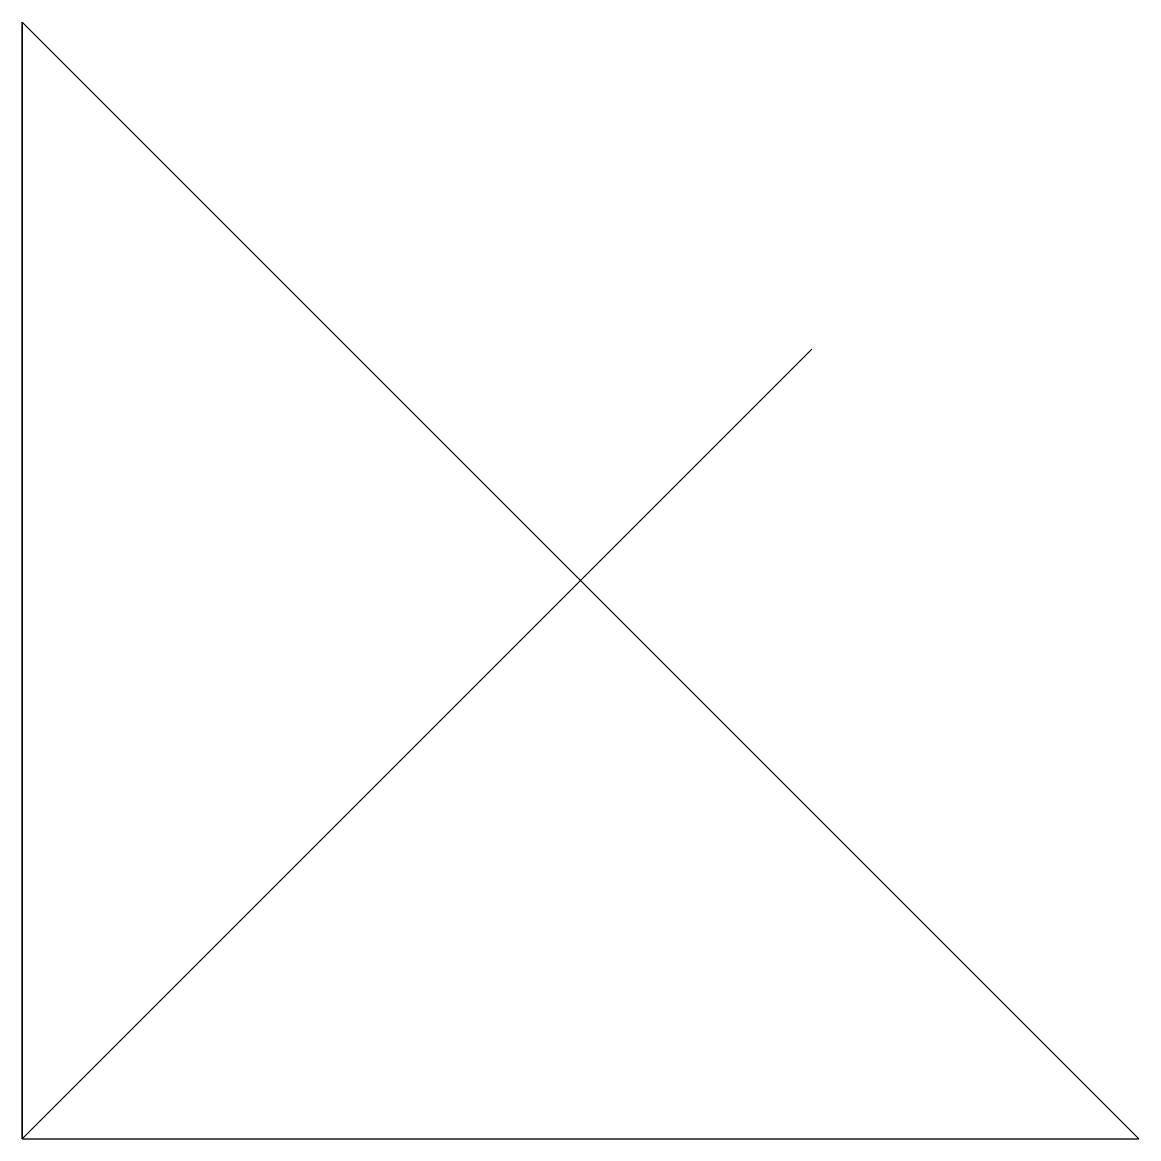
# Model space of a CAD drawing. Extents: x 0 to 5, y 0 to 5.
import ezdxf

# ---------------------------------------------------------------- set-up
doc = ezdxf.new("R2010")
doc.units = 0

msp = doc.modelspace()

# ---------------------------------------------------------------- linework, layer by layer
at = {"layer": 'lines', "color": 2}
msp.add_line((0, 0), (0, 5), dxfattribs=at)
at = {"layer": 'lines', "color": 5}
msp.add_line((5, 0), (0, 5), dxfattribs=at)
at = {"layer": 'lines', "color": 6}
msp.add_line((0, 5), (0, 0, 5), dxfattribs=at)
at = {"layer": 'lines', "color": 4}
msp.add_line((0, 0), (3.536, 3.536), dxfattribs=at)
at = {"layer": 'lines', "color": 1}
msp.add_line((0, 0), (5, 0), dxfattribs=at)
at = {"layer": 'lines', "color": 3}
msp.add_line((0, 0), (0, 0, 5), dxfattribs=at)

doc.saveas('drawing.dxf')
